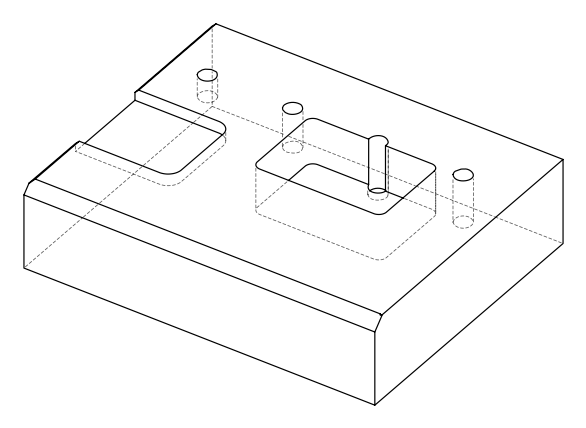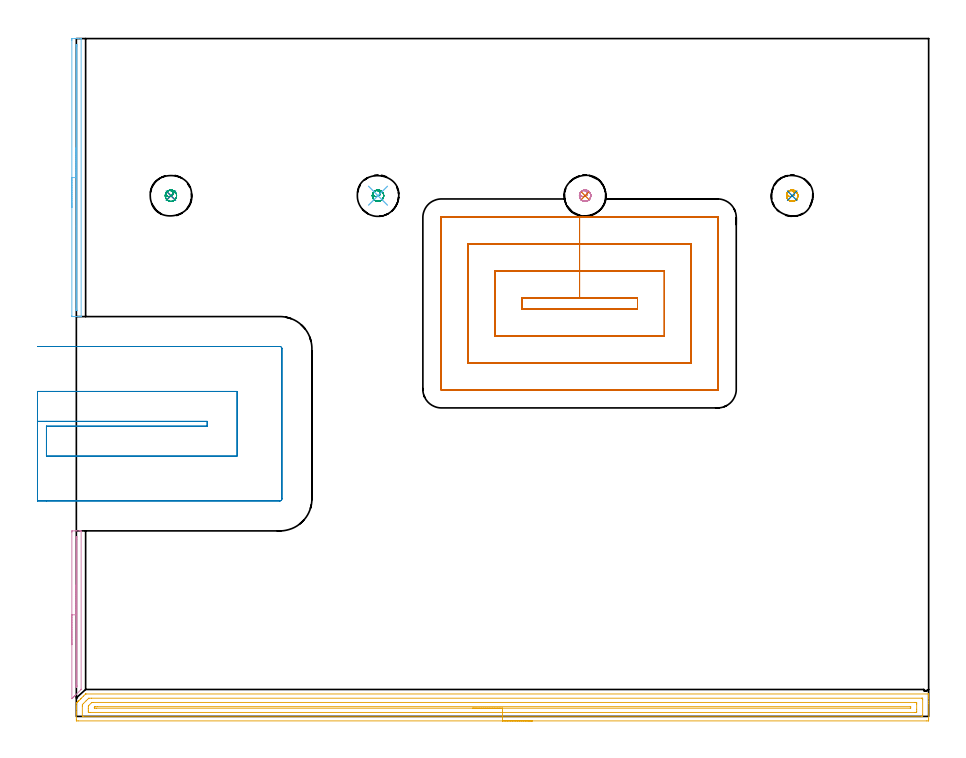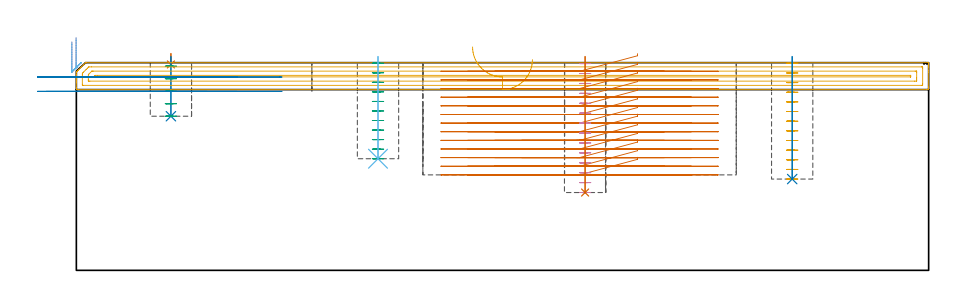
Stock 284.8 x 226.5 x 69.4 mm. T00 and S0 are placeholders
(PLAN: 14 operations, 7 tool changes, 40.1 min)
(1 SPOT_DRILL | STEP1POCKET | NXT0321_9005460120000 | 0.03 min | 2 mm3)
(2 DRILL_BLIND_HOLE_INTO_CENTER | STEP1POCKET | NXT0301_128 | 0.08 min | 1897 mm3)
(3 MILL_ROUGH_BLIND_HOLE_CONTOUR | STEP1POCKET | NXT0201_010 | Spiral | 0.38 min | 777 mm3)
(4 AREA_MILL | FG_CHAMFER_SURFACE | UGT0205_001 | 1.01 min | 292 mm3)
(5 AREA_MILL_1 | FG_CHAMFER_SURFACE_1 | UGT0205_001 | 9.27 min | 11511 mm3)
(6 AREA_MILL_2 | FG_CHAMFER_SURFACE_2 | UGT0205_001 | 1.63 min | 465 mm3)
(7 MILL_RECTANGULAR_POCKET | POCKET_RECTANGULAR_STRAIGHT | NXT0201_011 | Follow Part, ap 3, ae 75% | 22.02 min | 272850 mm3)
(8 MILL_SLOT | SLOT_PARTIAL_RECTANGULAR | UGT0201_104 | Follow Part, ap 5, ae 75% | 2.3 min | 53611 mm3)
(9 MILL_BLIND_HOLE_FROM_SOLID_MATERIAL | STEP1POCKET_1 | NXT0201_010 | Spiral | 0.84 min | 4802 mm3)
(10 MILL_BLIND_HOLE_FROM_SOLID_MATERIAL_1 | STEP1POCKET_2 | NXT0201_010 | Spiral | 1.07 min | 4235 mm3)
(11 MILL_BLIND_HOLE_FROM_SOLID_MATERIAL_2 | STEP1POCKET_3 | NXT0201_010 | Spiral | 0.99 min | 5827 mm3)
(12 BORE_BLIND_HOLE | STEP1POCKET_1 | UGT0332_073 | 0.14 min | 5 mm3)
(13 BORE_BLIND_HOLE_1 | STEP1POCKET_2 | UGT0332_073 | 0.18 min | 7 mm3)
(14 BORE_BLIND_HOLE_2 | STEP1POCKET_3 | UGT0332_073 | 0.17 min | 2 mm3)
(TOOL NXT0321_9005460120000 | NC Spot Drill, 142deg, 12mm, Carbide, Uncoated | D12 PA142 FL30 Z2)
(TOOL NXT0301_128 | Carbide Drill 12mm [861.1-1200-036A1-GP GC34] | D12 PA150 FL37.4 Z2)
(TOOL NXT0201_010 | ENDMILL 10mm [2P460-1000-NA 1630] | D10 FL30 Z6)
(TOOL UGT0205_001 | Chamfer Mill 20 x 3 x 45 deg. | D20 FL50 Z2)
(TOOL NXT0201_011 | ENDMILL 12mm [2P460-1200-NA 1630] | D12 FL38 Z6)
(TOOL UGT0201_104 | End Mill 20 mm | D20 FL22 Z2)
(TOOL UGT0332_073 | 13.8 mm Rough Boring Bar | D13.8)
(OP 1 SPOT_DRILL)
G17 G21 G94 G90
T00 M6
G54
G17 G0 G90 X31.6 Y174. S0 M3
G43 Z79.4 H0
G94 G81 G98 Z68.806 F250. R72.4
G80
M5
M2
(OP 2 DRILL_BLIND_HOLE_INTO_CENTER)
G17 G21 G94 G90
T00 M6
G54
G17 G0 G90 X31.6 Y174. S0 M3
G43 Z79.4 H1
G94 G81 G98 Z51.5 F250. R71.4
G80
M5
M2
(OP 3 MILL_ROUGH_BLIND_HOLE_CONTOUR)
G17 G21 G94 G90
T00 M6
G54
G17 G0 G90 X31.6 Y174. S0 M3
G43 Z79.4 H1
Z68.22
G94 G3 X32.139 Y175.361 R0.787 F250.
X30.215 Y175.301 R1.361
X30.299 Y172.615 R1.9
X30.215 Y175.301 R-1.9
X30.257 Y173.958 R0.95
X31.6 Y174. R0.95
G0 Z64.04
G3 X32.139 Y175.361 R0.787
X30.215 Y175.301 R1.361
X30.299 Y172.615 R1.9
X30.215 Y175.301 R-1.9
X30.257 Y173.958 R0.95
X31.6 Y174. R0.95
G0 Z59.86
G3 X32.139 Y175.361 R0.787
X30.215 Y175.301 R1.361
X30.299 Y172.615 R1.9
X30.215 Y175.301 R-1.9
X30.257 Y173.958 R0.95
X31.6 Y174. R0.95
G0 Z55.68
G3 X32.139 Y175.361 R0.787
X30.215 Y175.301 R1.361
X30.299 Y172.615 R1.9
X30.215 Y175.301 R-1.9
X30.257 Y173.958 R0.95
X31.6 Y174. R0.95
G0 Z51.5
G3 X32.139 Y175.361 R0.787
X30.215 Y175.301 R1.361
X30.299 Y172.615 R1.9
X30.215 Y175.301 R-1.9
X30.257 Y173.958 R0.95
X31.6 Y174. R0.95
G0 Z79.4
M5
M2
(OP 4 AREA_MILL)
G17 G21 G94 G90
T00 M6
G54
G17 G0 G90 X-1.5 Y23.95 S1061 M3
G43 Z79.4 H0
Z76.3
G94 G1 Y23.988 Z75.428 F250.
Y24.102 Z74.564
Y24.291 Z73.712
Y24.553 Z72.88
Y24.887 Z72.074
Y25.29 Z71.3
Y25.758 Z70.564
Y26.29 Z69.872
Y26.879 Z69.229
Y27.522 Z68.64
Y28.214 Z68.109
Y28.95 Z67.64
Y29.724 Z67.237
Y30.53 Z66.903
Y31.362 Z66.641
Y32.214 Z66.452
Y33.078 Z66.338
Y33.95 Z66.3
Y61.591
X-1.496 Y61.907 Z66.304
X-1.492 Y61.997 Z66.306
X-1.431 Y62. Z66.366
X-0.384 Z67.413
X-0.021 Z67.778
X0.988 Z68.787
X1.351 Z69.149
X1.498 Y61.998 Z69.296
X1.597 Y61.99 Z69.39
X1.6 Y61.907 Z69.4
X1.598 Y9.097 Z69.398
X1.6 Y9.049 Z69.396
X1.591 Y9. Z69.385
X1.581 Y8.978 Z69.375
X1.569 Y8.966 Z69.364
X1.474 Y8.873 Z69.272
X-0.384 Y7.015 Z67.413
X-0.519 Y6.88 Z67.279
X-0.678 Y6.721 Z67.119
X-0.817 Y6.581 Z66.979
X-0.962 Y6.437 Z66.835
X-1.102 Y6.297 Z66.696
X-1.251 Y6.147 Z66.545
X-1.407 Y5.993 Z66.391
X-1.467 Y5.937 Z66.33
X-1.492 Y5.919 Z66.305
X-1.498 Y5.962 Z66.301
X-1.5 Y5.993 Z66.3
Y33.95
X-0.086 Z67.714
X-0.085 Y59.383 Z67.715
X-0.083 Y59.688 Z67.717
X-0.079 Y59.964 Z67.721
X-0.073 Y59.991 Z67.727
X-0.051 Y59.994 Z67.749
X0.009 Y59.997 Z67.809
X0.18 Y59.999 Z67.98
X0.183 Y59.997 Z67.983
X0.184 Y59.995 Z67.984
X0.186 Y59.106 Z67.986
X0.183 Y10.294 Z67.983
X0.181 Y10.136 Z67.981
X0.177 Y10.062 Z67.977
X0.169 Y10.03 Z67.969
X0.134 Y9.987 Z67.934
X0.063 Y9.914 Z67.863
X0.031 Y9.882 Z67.831
X-0.013 Y9.841 Z67.787
X-0.078 Y9.784 Z67.722
X-0.081 Y9.859 Z67.719
X-0.084 Y9.987 Z67.716
X-0.085 Y10.229 Z67.715
X-0.086 Y10.569 Z67.714
Y33.95
Y34.822 Z67.752
Y35.686 Z67.866
Y36.538 Z68.055
Y37.37 Z68.317
Y38.176 Z68.651
Y38.95 Z69.054
Y39.686 Z69.523
Y40.378 Z70.054
Y41.021 Z70.643
Y41.61 Z71.286
Y42.142 Z71.979
Y42.61 Z72.714
Y43.013 Z73.488
Y43.347 Z74.294
Y43.609 Z75.126
Y43.798 Z75.978
Y43.912 Z76.843
Y43.95 Z77.714
G0 Z79.4
M5
M2
(OP 5 AREA_MILL_1)
G17 G21 G94 G90
T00 M6
G54
G17 G0 G90 X152.4 Y-1.5 S1061 M3
G43 Z79.4 H0
Z70.4
G94 G1 X152.362 Z69.528 F250.
X152.248 Z68.664
X152.059 Z67.812
X151.797 Z66.98
X151.463 Z66.174
X151.06 Z65.4
X150.592 Z64.664
X150.06 Z63.972
X149.471 Z63.329
X148.828 Z62.74
X148.136 Z62.208
X147.4 Z61.74
X146.626 Z61.337
X145.82 Z61.003
X144.988 Z60.741
X144.136 Z60.552
X143.272 Z60.438
X142.4 Z60.4
X0.597 Y-1.499 Z60.401
X0.086 Y-1.494 Z60.403
X0.008 Y-1.491 Z60.405
X0. Y-0.987 Z60.909
Y0.785 Z62.68
Y1.371 Z63.268
Y1.671 Z63.568
Y2.257 Z64.154
Y2.557 Z64.453
Y3.157 Z65.056
Y3.443 Z65.342
Y4.3 Z66.2
Y4.399 Z66.298
X0.002 Y4.403 Z66.302
X0.149 Y4.549 Z66.448
X0.222 Y4.624 Z66.52
X0.3 Y4.7 Z66.599
X0.442 Y4.843 Z66.742
X0.518 Y4.919 Z66.816
X0.597 Y4.997 Z66.896
X0.735 Y5.136 Z67.035
X0.813 Y5.215 Z67.111
X1.451 Y5.851 Z67.751
X1.489 Y5.889 Z67.788
X1.699 Y6.101 Z67.997
X2.319 Y6.719 Z68.619
X2.381 Y6.781 Z68.68
X3.029 Y7.429 Z69.328
X3.069 Y7.468 Z69.362
X3.105 Y7.498 Z69.385
X3.272 Y7.5 Z69.4
X284.649
X284.79 Y7.497 Z69.388
X284.793 Y7.477 Z69.368
X284.8 Y7.152 Z69.051
Y6.701 Z68.6
Y6.101 Z67.995
Y4.915 Z66.812
Y4.329 Z66.223
Y-0.694 Z61.204
X284.797 Y-0.987 Z60.911
X284.792 Y-1.492 Z60.406
X284.714 Y-1.494 Z60.403
X284.203 Y-1.5 Z60.4
X142.4
Y-0.086 Z61.814
X2.366
X2.16 Y-0.084 Z61.816
X2.057 Y-0.081 Z61.819
X2.014 Y-0.079 Z61.821
X2.01 Y-0.048 Z61.852
X2.005 Y0.044 Z61.944
X2.001 Y0.277 Z62.177
Y3.443 Z65.343
X2.004 Y3.817 Z65.717
X2.01 Y3.946 Z65.846
X2.09 Y4.03 Z65.93
X2.378 Y4.329 Z66.229
X3.267 Y5.217 Z67.117
X3.719 Y5.657 Z67.557
X4.164 Y6.079 Z67.979
X4.185 Y6.08 Z67.98
X5.056 Y6.086 Z67.986
X282.434
X282.64 Y6.083 Z67.983
X282.743 Y6.081 Z67.981
X282.786 Y6.079 Z67.979
X282.79 Y6.048 Z67.948
X282.794 Y5.956 Z67.856
X282.799 Y5.723 Z67.623
Y0.408 Z62.308
X282.793 Y0.029 Z61.929
X282.79 Y-0.073 Z61.827
X282.747 Y-0.079 Z61.821
X282.404 Y-0.086 Z61.814
X142.4
Y1.328 Z63.228
X4.509 Y1.329 Z63.229
X4.164 Y1.33 Z63.23
X4.05 Y1.333 Z63.233
X4.017 Y1.335 Z63.235
X4.01 Y1.4 Z63.3
X4.004 Y1.508 Z63.408
X4.001 Y1.671 Z63.571
X4. Y1.834 Z63.734
Y2.557 Z64.457
X4.001 Y2.719 Z64.619
X4.01 Y3.443 Z65.343
X4.025 Y3.514 Z65.414
X4.056 Y3.55 Z65.45
X4.164 Y3.664 Z65.564
X5.056 Y4.556 Z66.456
X5.134 Y4.628 Z66.528
X5.167 Y4.656 Z66.556
X5.195 Y4.664 Z66.564
X5.33 Y4.668 Z66.568
X5.604 Y4.671 Z66.571
X280.291
X280.636 Y4.669 Z66.569
X280.75 Y4.667 Z66.567
X280.783 Y4.665 Z66.565
X280.79 Y4.6 Z66.5
X280.796 Y4.492 Z66.392
X280.799 Y4.329 Z66.229
X280.8 Y4.166 Z66.066
Y2.394 Z64.294
X280.799 Y1.671 Z63.571
X280.798 Y1.51 Z63.41
X280.79 Y1.347 Z63.247
X280.78 Y1.335 Z63.235
X280.764 Y1.332 Z63.232
X280.722 Y1.33 Z63.23
X280.636 Y1.329 Z63.229
X280.089 Y1.328 Z63.228
X142.4
Y2.743 Z64.643
X6.652
X6.151 Y2.748 Z64.648
X6.06 Y2.75 Z64.65
X6.01 Y2.758 Z64.658
X6.008 Y2.802 Z64.702
Y2.998 Z64.898
X6.01 Y3.045 Z64.945
X6.043 Y3.083 Z64.983
X6.1 Y3.143 Z65.043
X6.176 Y3.216 Z65.116
X6.23 Y3.25 Z65.15
X7.027 Y3.257 Z65.157
X278.665
X278.751 Y3.255 Z65.155
X278.781 Y3.253 Z65.153
X278.79 Y3.25 Z65.15
X278.793 Y3.244 Z65.144
X278.797 Y3.196 Z65.096
X278.799 Y3. Z64.9
X278.797 Y2.804 Z64.704
X278.793 Y2.756 Z64.656
X278.79 Y2.75 Z64.65
X278.781 Y2.747 Z64.647
X278.751 Y2.744 Z64.644
X278.665 Y2.743 Z64.643
X142.4
X141.528 Z64.681
X140.664 Z64.795
X139.812 Z64.983
X138.98 Z65.246
X138.174 Z65.58
X137.4 Z65.982
X136.664 Z66.451
X135.972 Z66.982
X135.329 Z67.572
X134.74 Z68.215
X134.208 Z68.907
X133.74 Z69.643
X133.337 Z70.416
X133.003 Z71.222
X132.741 Z72.054
X132.552 Z72.906
X132.438 Z73.771
X132.4 Z74.643
G0 Z79.4
M5
M2
(OP 6 AREA_MILL_2)
G17 G21 G94 G90
T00 M6
G54
G17 G0 G90 X-1.5 Y170.05 S1061 M3
G43 Z79.4 H0
Z76.3
G94 G1 Y170.088 Z75.428 F250.
Y170.202 Z74.564
Y170.391 Z73.712
Y170.653 Z72.88
Y170.987 Z72.074
Y171.39 Z71.3
Y171.858 Z70.564
Y172.39 Z69.872
Y172.979 Z69.229
Y173.622 Z68.64
Y174.314 Z68.108
Y175.05 Z67.64
Y175.824 Z67.237
Y176.63 Z66.903
Y177.462 Z66.641
Y178.313 Z66.452
Y179.178 Z66.338
Y180.05 Z66.3
Y225.919
X-1.498 Y226.237 Z66.302
X-1.493 Y226.489 Z66.304
X-1.492 Y226.496 Z66.306
X-1.251 Y226.5 Z66.546
X-0.647 Z67.15
X-0.383 Z67.412
X0.143 Z67.942
X0.661 Z68.46
X1.351 Z69.149
X1.449 Y226.499 Z69.248
X1.527 Y226.496 Z69.318
X1.597 Y226.49 Z69.389
X1.6 Y226.365 Z69.4
Y133.735
X1.597 Y133.61 Z69.389
X1.526 Y133.604 Z69.318
X1.449 Y133.6 Z69.247
X0.824 Z68.623
X0.143 Z67.942
X-0.383 Z67.412
X-0.647 Z67.15
X-1.116 Z66.681
X-1.251 Y133.601 Z66.546
X-1.492 Y133.604 Z66.306
X-1.493 Y133.61 Z66.304
X-1.5 Y133.863 Z66.3
Y180.05
X-0.086 Z67.714
X-0.085 Y223.832 Z67.715
X-0.083 Y224.138 Z67.717
X-0.079 Y224.416 Z67.721
X-0.075 Y224.49 Z67.725
X-0.027 Y224.493 Z67.773
X0.135 Y224.496 Z67.935
X0.169 Y224.49 Z67.969
X0.179 Y224.451 Z67.979
X0.183 Y224.138 Z67.983
X0.185 Y223.832 Z67.985
Y135.778
X0.184 Y135.678 Z67.984
X0.182 Y135.629 Z67.982
X0.18 Y135.613 Z67.98
X0.078 Y135.607 Z67.878
X-0.035 Y135.604 Z67.765
X-0.069 Y135.609 Z67.731
X-0.079 Y135.649 Z67.721
X-0.083 Y135.962 Z67.717
X-0.085 Y136.241 Z67.715
X-0.086 Y163.851 Z67.714
Y180.05
Y180.922 Z67.752
Y181.786 Z67.866
Y182.638 Z68.055
Y183.47 Z68.317
Y184.276 Z68.651
Y185.05 Z69.054
Y185.786 Z69.523
Y186.478 Z70.054
Y187.121 Z70.643
Y187.71 Z71.286
Y188.241 Z71.978
Y188.71 Z72.714
Y189.113 Z73.488
Y189.447 Z74.294
Y189.709 Z75.126
Y189.898 Z75.978
Y190.012 Z76.843
Y190.05 Z77.714
G0 Z79.4
M5
M2
(OP 7 MILL_RECTANGULAR_POCKET)
G17 G21 G94 G90
T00 M6
G54
G17 G0 G90 X187.5 Y137.288 S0 M3
G43 Z79.4 H1
Z72.4
G94 G1 Y139.9 Z71.7 F250.
X168.15 Z66.515
X148.8 F500.
Y136.1
X187.5
Y139.9
X168.15
Y148.9
X139.8
Y127.1
X196.5
Y148.9
X168.15
Y157.9
X130.8
Y118.1
X205.5
Y157.9
X168.15
Y166.9
X122.
G3 X121.8 Y166.7 R0.2
G1 Y109.3
G3 X122. Y109.1 R0.2
G1 X214.3
G3 X214.5 Y109.3 R0.2
G1 Y166.7
G3 X214.3 Y166.9 R0.2
G1 X168.15
X167.15
G0 X187.5 Y137.288 Z69.515
G1 Y139.9 Z68.815 F250.
X168.15 Z63.631
X148.8 F500.
Y136.1
X187.5
Y139.9
X168.15
Y148.9
X139.8
Y127.1
X196.5
Y148.9
X168.15
Y157.9
X130.8
Y118.1
X205.5
Y157.9
X168.15
Y166.9
X122.
G3 X121.8 Y166.7 R0.2
G1 Y109.3
G3 X122. Y109.1 R0.2
G1 X214.3
G3 X214.5 Y109.3 R0.2
G1 Y166.7
G3 X214.3 Y166.9 R0.2
G1 X168.15
X167.15
G0 X187.5 Y137.288 Z66.631
G1 Y139.9 Z65.931 F250.
X168.15 Z60.746
X148.8 F500.
Y136.1
X187.5
Y139.9
X168.15
Y148.9
X139.8
Y127.1
X196.5
Y148.9
X168.15
Y157.9
X130.8
Y118.1
X205.5
Y157.9
X168.15
Y166.9
X122.
G3 X121.8 Y166.7 R0.2
G1 Y109.3
G3 X122. Y109.1 R0.2
G1 X214.3
G3 X214.5 Y109.3 R0.2
G1 Y166.7
G3 X214.3 Y166.9 R0.2
G1 X168.15
X167.15
G0 X187.5 Y137.288 Z63.746
G1 Y139.9 Z63.046 F250.
X168.15 Z57.861
X148.8 F500.
Y136.1
X187.5
Y139.9
X168.15
Y148.9
X139.8
Y127.1
X196.5
Y148.9
X168.15
Y157.9
X130.8
Y118.1
X205.5
Y157.9
X168.15
Y166.9
X122.
G3 X121.8 Y166.7 R0.2
G1 Y109.3
G3 X122. Y109.1 R0.2
G1 X214.3
G3 X214.5 Y109.3 R0.2
G1 Y166.7
G3 X214.3 Y166.9 R0.2
G1 X168.15
X167.15
G0 X187.5 Y137.288 Z60.861
G1 Y139.9 Z60.162 F250.
X168.15 Z54.977
X148.8 F500.
Y136.1
X187.5
Y139.9
X168.15
Y148.9
X139.8
Y127.1
X196.5
Y148.9
X168.15
Y157.9
X130.8
Y118.1
X205.5
Y157.9
X168.15
Y166.9
X122.
G3 X121.8 Y166.7 R0.2
G1 Y109.3
G3 X122. Y109.1 R0.2
G1 X214.3
G3 X214.5 Y109.3 R0.2
G1 Y166.7
G3 X214.3 Y166.9 R0.2
G1 X168.15
X167.15
G0 X187.5 Y137.288 Z57.977
G1 Y139.9 Z57.277 F250.
X168.15 Z52.092
X148.8 F500.
Y136.1
X187.5
Y139.9
X168.15
Y148.9
X139.8
Y127.1
X196.5
Y148.9
X168.15
Y157.9
X130.8
Y118.1
X205.5
Y157.9
X168.15
Y166.9
X122.
G3 X121.8 Y166.7 R0.2
G1 Y109.3
G3 X122. Y109.1 R0.2
G1 X214.3
G3 X214.5 Y109.3 R0.2
G1 Y166.7
G3 X214.3 Y166.9 R0.2
G1 X168.15
X167.15
G0 X187.5 Y137.288 Z55.092
G1 Y139.9 Z54.392 F250.
X168.15 Z49.208
X148.8 F500.
Y136.1
X187.5
Y139.9
X168.15
Y148.9
X139.8
Y127.1
X196.5
Y148.9
X168.15
Y157.9
X130.8
Y118.1
X205.5
Y157.9
X168.15
Y166.9
X122.
G3 X121.8 Y166.7 R0.2
G1 Y109.3
G3 X122. Y109.1 R0.2
G1 X214.3
G3 X214.5 Y109.3 R0.2
G1 Y166.7
G3 X214.3 Y166.9 R0.2
G1 X168.15
X167.15
G0 X187.5 Y137.288 Z52.208
G1 Y139.9 Z51.508 F250.
X168.15 Z46.323
X148.8 F500.
Y136.1
X187.5
Y139.9
X168.15
Y148.9
X139.8
Y127.1
X196.5
Y148.9
X168.15
Y157.9
X130.8
Y118.1
X205.5
Y157.9
X168.15
Y166.9
X122.
G3 X121.8 Y166.7 R0.2
G1 Y109.3
G3 X122. Y109.1 R0.2
G1 X214.3
G3 X214.5 Y109.3 R0.2
G1 Y166.7
G3 X214.3 Y166.9 R0.2
G1 X168.15
X167.15
G0 X187.5 Y137.288 Z49.323
G1 Y139.9 Z48.623 F250.
X168.15 Z43.438
X148.8 F500.
Y136.1
X187.5
Y139.9
X168.15
Y148.9
X139.8
Y127.1
X196.5
Y148.9
X168.15
Y157.9
X130.8
Y118.1
X205.5
Y157.9
X168.15
Y166.9
X122.
G3 X121.8 Y166.7 R0.2
G1 Y109.3
G3 X122. Y109.1 R0.2
G1 X214.3
G3 X214.5 Y109.3 R0.2
G1 Y166.7
G3 X214.3 Y166.9 R0.2
G1 X168.15
X167.15
G0 X187.5 Y137.288 Z46.438
G1 Y139.9 Z45.739 F250.
X168.15 Z40.554
X148.8 F500.
Y136.1
X187.5
Y139.9
X168.15
Y148.9
X139.8
Y127.1
X196.5
Y148.9
X168.15
Y157.9
X130.8
Y118.1
X205.5
Y157.9
X168.15
Y166.9
X122.
G3 X121.8 Y166.7 R0.2
G1 Y109.3
G3 X122. Y109.1 R0.2
G1 X214.3
G3 X214.5 Y109.3 R0.2
G1 Y166.7
G3 X214.3 Y166.9 R0.2
G1 X168.15
X167.15
G0 X187.5 Y137.288 Z43.554
G1 Y139.9 Z42.854 F250.
X168.15 Z37.669
X148.8 F500.
Y136.1
X187.5
Y139.9
X168.15
Y148.9
X139.8
Y127.1
X196.5
Y148.9
X168.15
Y157.9
X130.8
Y118.1
X205.5
Y157.9
X168.15
Y166.9
X122.
G3 X121.8 Y166.7 R0.2
G1 Y109.3
G3 X122. Y109.1 R0.2
G1 X214.3
G3 X214.5 Y109.3 R0.2
G1 Y166.7
G3 X214.3 Y166.9 R0.2
G1 X168.15
X167.15
G0 X187.5 Y137.288 Z40.669
G1 Y139.9 Z39.969 F250.
X168.15 Z34.785
X148.8 F500.
Y136.1
X187.5
Y139.9
X168.15
Y148.9
X139.8
Y127.1
X196.5
Y148.9
X168.15
Y157.9
X130.8
Y118.1
X205.5
Y157.9
X168.15
Y166.9
X122.
G3 X121.8 Y166.7 R0.2
G1 Y109.3
G3 X122. Y109.1 R0.2
G1 X214.3
G3 X214.5 Y109.3 R0.2
G1 Y166.7
G3 X214.3 Y166.9 R0.2
G1 X168.15
X167.15
G0 X187.5 Y137.288 Z37.785
G1 Y139.9 Z37.085 F250.
X168.15 Z31.9
X148.8 F500.
Y136.1
X187.5
Y139.9
X168.15
Y148.9
X139.8
Y127.1
X196.5
Y148.9
X168.15
Y157.9
X130.8
Y118.1
X205.5
Y157.9
X168.15
Y166.9
X122.
G3 X121.8 Y166.7 R0.2
G1 Y109.3
G3 X122. Y109.1 R0.2
G1 X214.3
G3 X214.5 Y109.3 R0.2
G1 Y166.7
G3 X214.3 Y166.9 R0.2
G1 X168.15
X167.15
G0 Z79.4
M5
M2
(OP 8 MILL_SLOT)
G17 G21 G94 G90
T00 M6
G54
G17 G0 G90 X-13. Y98.6 S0 M3
G43 Z79.4 H0
Z64.6
G94 G1 X-10. F250.
X43.7 F500.
Y97.
X-10.
Y87.
X53.7
Y108.6
X-10.
X-13. F250.
Y72.
X-10.
X68. F500.
G3 X68.7 Y72.7 R0.7
G1 Y122.9
G3 X68. Y123.6 R0.7
G1 X-10.
X-13. F250.
G0 Y98.6 Z59.8
G1 X-10.
X43.7 F500.
Y97.
X-10.
Y87.
X53.7
Y108.6
X-10.
X-13. F250.
Y72.
X-10.
X68. F500.
G3 X68.7 Y72.7 R0.7
G1 Y122.9
G3 X68. Y123.6 R0.7
G1 X-10.
X-13. F250.
G0 Z79.4
M5
M2
(OP 9 MILL_BLIND_HOLE_FROM_SOLID_MATERIAL)
G17 G21 G94 G90
T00 M6
G54
G17 G0 G90 X100.8 Y174. S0 M3
G43 Z79.4 H1
Z69.209
G94 G3 X101.339 Y175.361 R0.787 F250.
X99.415 Y175.301 R1.361
X99.499 Y172.615 R1.9
X99.415 Y175.301 R-1.9
X99.457 Y173.958 R0.95
X100.8 Y174. R0.95
G0 Z66.018
G3 X101.339 Y175.361 R0.787
X99.415 Y175.301 R1.361
X99.499 Y172.615 R1.9
X99.415 Y175.301 R-1.9
X99.457 Y173.958 R0.95
X100.8 Y174. R0.95
G0 Z62.827
G3 X101.339 Y175.361 R0.787
X99.415 Y175.301 R1.361
X99.499 Y172.615 R1.9
X99.415 Y175.301 R-1.9
X99.457 Y173.958 R0.95
X100.8 Y174. R0.95
G0 Z59.636
G3 X101.339 Y175.361 R0.787
X99.415 Y175.301 R1.361
X99.499 Y172.615 R1.9
X99.415 Y175.301 R-1.9
X99.457 Y173.958 R0.95
X100.8 Y174. R0.95
G0 Z56.445
G3 X101.339 Y175.361 R0.787
X99.415 Y175.301 R1.361
X99.499 Y172.615 R1.9
X99.415 Y175.301 R-1.9
X99.457 Y173.958 R0.95
X100.8 Y174. R0.95
G0 Z53.255
G3 X101.339 Y175.361 R0.787
X99.415 Y175.301 R1.361
X99.499 Y172.615 R1.9
X99.415 Y175.301 R-1.9
X99.457 Y173.958 R0.95
X100.8 Y174. R0.95
G0 Z50.064
G3 X101.339 Y175.361 R0.787
X99.415 Y175.301 R1.361
X99.499 Y172.615 R1.9
X99.415 Y175.301 R-1.9
X99.457 Y173.958 R0.95
X100.8 Y174. R0.95
G0 Z46.873
G3 X101.339 Y175.361 R0.787
X99.415 Y175.301 R1.361
X99.499 Y172.615 R1.9
X99.415 Y175.301 R-1.9
X99.457 Y173.958 R0.95
X100.8 Y174. R0.95
G0 Z43.682
G3 X101.339 Y175.361 R0.787
X99.415 Y175.301 R1.361
X99.499 Y172.615 R1.9
X99.415 Y175.301 R-1.9
X99.457 Y173.958 R0.95
X100.8 Y174. R0.95
G0 Z40.491
G3 X101.339 Y175.361 R0.787
X99.415 Y175.301 R1.361
X99.499 Y172.615 R1.9
X99.415 Y175.301 R-1.9
X99.457 Y173.958 R0.95
X100.8 Y174. R0.95
G0 Z37.3
G3 X101.339 Y175.361 R0.787
X99.415 Y175.301 R1.361
X99.499 Y172.615 R1.9
X99.415 Y175.301 R-1.9
X99.457 Y173.958 R0.95
X100.8 Y174. R0.95
G0 Z79.4
M5
M2
(OP 10 MILL_BLIND_HOLE_FROM_SOLID_MATERIAL_1)
G17 G21 G94 G90
T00 M6
G54
G17 G0 G90 X170. Y174. S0 M3
G43 Z79.4 H1
Z69.086
G94 G3 X170.539 Y175.361 R0.787 F250.
X168.615 Y175.301 R1.361
X168.699 Y172.615 R1.9
X168.615 Y175.301 R-1.9
X168.657 Y173.958 R0.95
X170. Y174. R0.95
G0 Z65.771
G3 X170.539 Y175.361 R0.787
X168.615 Y175.301 R1.361
X168.699 Y172.615 R1.9
X168.615 Y175.301 R-1.9
X168.657 Y173.958 R0.95
X170. Y174. R0.95
G0 Z62.457
G3 X170.539 Y175.361 R0.787
X168.615 Y175.301 R1.361
X168.699 Y172.615 R1.9
X168.615 Y175.301 R-1.9
X168.657 Y173.958 R0.95
X170. Y174. R0.95
G0 Z59.143
G3 X170.539 Y175.361 R0.787
X168.615 Y175.301 R1.361
X168.699 Y172.615 R1.9
X168.615 Y175.301 R-1.9
X168.657 Y173.958 R0.95
X170. Y174. R0.95
G0 Z55.829
G3 X170.539 Y175.361 R0.787
X168.615 Y175.301 R1.361
X168.699 Y172.615 R1.9
X168.615 Y175.301 R-1.9
X168.657 Y173.958 R0.95
X170. Y174. R0.95
G0 Z52.514
G3 X170.539 Y175.361 R0.787
X168.615 Y175.301 R1.361
X168.699 Y172.615 R1.9
X168.615 Y175.301 R-1.9
X168.657 Y173.958 R0.95
X170. Y174. R0.95
G0 Z49.2
G3 X170.539 Y175.361 R0.787
X168.615 Y175.301 R1.361
X168.699 Y172.615 R1.9
X168.615 Y175.301 R-1.9
X168.657 Y173.958 R0.95
X170. Y174. R0.95
G0 Z45.886
G3 X170.539 Y175.361 R0.787
X168.615 Y175.301 R1.361
X168.699 Y172.615 R1.9
X168.615 Y175.301 R-1.9
X168.657 Y173.958 R0.95
X170. Y174. R0.95
G0 Z42.571
G3 X170.539 Y175.361 R0.787
X168.615 Y175.301 R1.361
X168.699 Y172.615 R1.9
X168.615 Y175.301 R-1.9
X168.657 Y173.958 R0.95
X170. Y174. R0.95
G0 Z39.257
G3 X170.539 Y175.361 R0.787
X168.615 Y175.301 R1.361
X168.699 Y172.615 R1.9
X168.615 Y175.301 R-1.9
X168.657 Y173.958 R0.95
X170. Y174. R0.95
G0 Z35.943
G3 X170.539 Y175.361 R0.787
X168.615 Y175.301 R1.361
X168.699 Y172.615 R1.9
X168.615 Y175.301 R-1.9
X168.657 Y173.958 R0.95
X170. Y174. R0.95
G0 Z32.629
G3 X170.539 Y175.361 R0.787
X168.615 Y175.301 R1.361
X168.699 Y172.615 R1.9
X168.615 Y175.301 R-1.9
X168.657 Y173.958 R0.95
X170. Y174. R0.95
G0 Z29.314
G3 X170.539 Y175.361 R0.787
X168.615 Y175.301 R1.361
X168.699 Y172.615 R1.9
X168.615 Y175.301 R-1.9
X168.657 Y173.958 R0.95
X170. Y174. R0.95
G0 Z26.
G3 X170.539 Y175.361 R0.787
X168.615 Y175.301 R1.361
X168.699 Y172.615 R1.9
X168.615 Y175.301 R-1.9
X168.657 Y173.958 R0.95
X170. Y174. R0.95
G0 Z79.4
M5
M2
(OP 11 MILL_BLIND_HOLE_FROM_SOLID_MATERIAL_2)
G17 G21 G94 G90
T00 M6
G54
G17 G0 G90 X239.2 Y174. S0 M3
G43 Z79.4 H1
Z69.177
G94 G3 X239.739 Y175.361 R0.787 F250.
X237.815 Y175.301 R1.361
X237.899 Y172.615 R1.9
X237.815 Y175.301 R-1.9
X237.857 Y173.958 R0.95
X239.2 Y174. R0.95
G0 Z65.954
G3 X239.739 Y175.361 R0.787
X237.815 Y175.301 R1.361
X237.899 Y172.615 R1.9
X237.815 Y175.301 R-1.9
X237.857 Y173.958 R0.95
X239.2 Y174. R0.95
G0 Z62.731
G3 X239.739 Y175.361 R0.787
X237.815 Y175.301 R1.361
X237.899 Y172.615 R1.9
X237.815 Y175.301 R-1.9
X237.857 Y173.958 R0.95
X239.2 Y174. R0.95
G0 Z59.508
G3 X239.739 Y175.361 R0.787
X237.815 Y175.301 R1.361
X237.899 Y172.615 R1.9
X237.815 Y175.301 R-1.9
X237.857 Y173.958 R0.95
X239.2 Y174. R0.95
G0 Z56.285
G3 X239.739 Y175.361 R0.787
X237.815 Y175.301 R1.361
X237.899 Y172.615 R1.9
X237.815 Y175.301 R-1.9
X237.857 Y173.958 R0.95
X239.2 Y174. R0.95
G0 Z53.062
G3 X239.739 Y175.361 R0.787
X237.815 Y175.301 R1.361
X237.899 Y172.615 R1.9
X237.815 Y175.301 R-1.9
X237.857 Y173.958 R0.95
X239.2 Y174. R0.95
G0 Z49.838
G3 X239.739 Y175.361 R0.787
X237.815 Y175.301 R1.361
X237.899 Y172.615 R1.9
X237.815 Y175.301 R-1.9
X237.857 Y173.958 R0.95
X239.2 Y174. R0.95
G0 Z46.615
G3 X239.739 Y175.361 R0.787
X237.815 Y175.301 R1.361
X237.899 Y172.615 R1.9
X237.815 Y175.301 R-1.9
X237.857 Y173.958 R0.95
X239.2 Y174. R0.95
G0 Z43.392
G3 X239.739 Y175.361 R0.787
X237.815 Y175.301 R1.361
X237.899 Y172.615 R1.9
X237.815 Y175.301 R-1.9
X237.857 Y173.958 R0.95
X239.2 Y174. R0.95
G0 Z40.169
G3 X239.739 Y175.361 R0.787
X237.815 Y175.301 R1.361
X237.899 Y172.615 R1.9
X237.815 Y175.301 R-1.9
X237.857 Y173.958 R0.95
X239.2 Y174. R0.95
G0 Z36.946
G3 X239.739 Y175.361 R0.787
X237.815 Y175.301 R1.361
X237.899 Y172.615 R1.9
X237.815 Y175.301 R-1.9
X237.857 Y173.958 R0.95
X239.2 Y174. R0.95
G0 Z33.723
G3 X239.739 Y175.361 R0.787
X237.815 Y175.301 R1.361
X237.899 Y172.615 R1.9
X237.815 Y175.301 R-1.9
X237.857 Y173.958 R0.95
X239.2 Y174. R0.95
G0 Z30.5
G3 X239.739 Y175.361 R0.787
X237.815 Y175.301 R1.361
X237.899 Y172.615 R1.9
X237.815 Y175.301 R-1.9
X237.857 Y173.958 R0.95
X239.2 Y174. R0.95
G0 Z79.4
M5
M2
(OP 12 BORE_BLIND_HOLE)
G17 G21 G94 G90
T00 M6
G54
G17 G0 G90 X100.8 Y174. S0 M3
G43 Z79.4 H0
G94 G85 G98 Z37.3 F250. R71.4
G80
M5
M2
(OP 13 BORE_BLIND_HOLE_1)
G17 G21 G94 G90
T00 M6
G54
G17 G0 G90 X170. Y174. S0 M3
G43 Z79.4 H0
G94 G85 G98 Z26. F250. R71.4
G80
M5
M2
(OP 14 BORE_BLIND_HOLE_2)
G17 G21 G94 G90
T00 M6
G54
G17 G0 G90 X239.2 Y174. S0 M3
G43 Z79.4 H0
G94 G85 G98 Z30.5 F250. R71.4
G80
M5
M2
